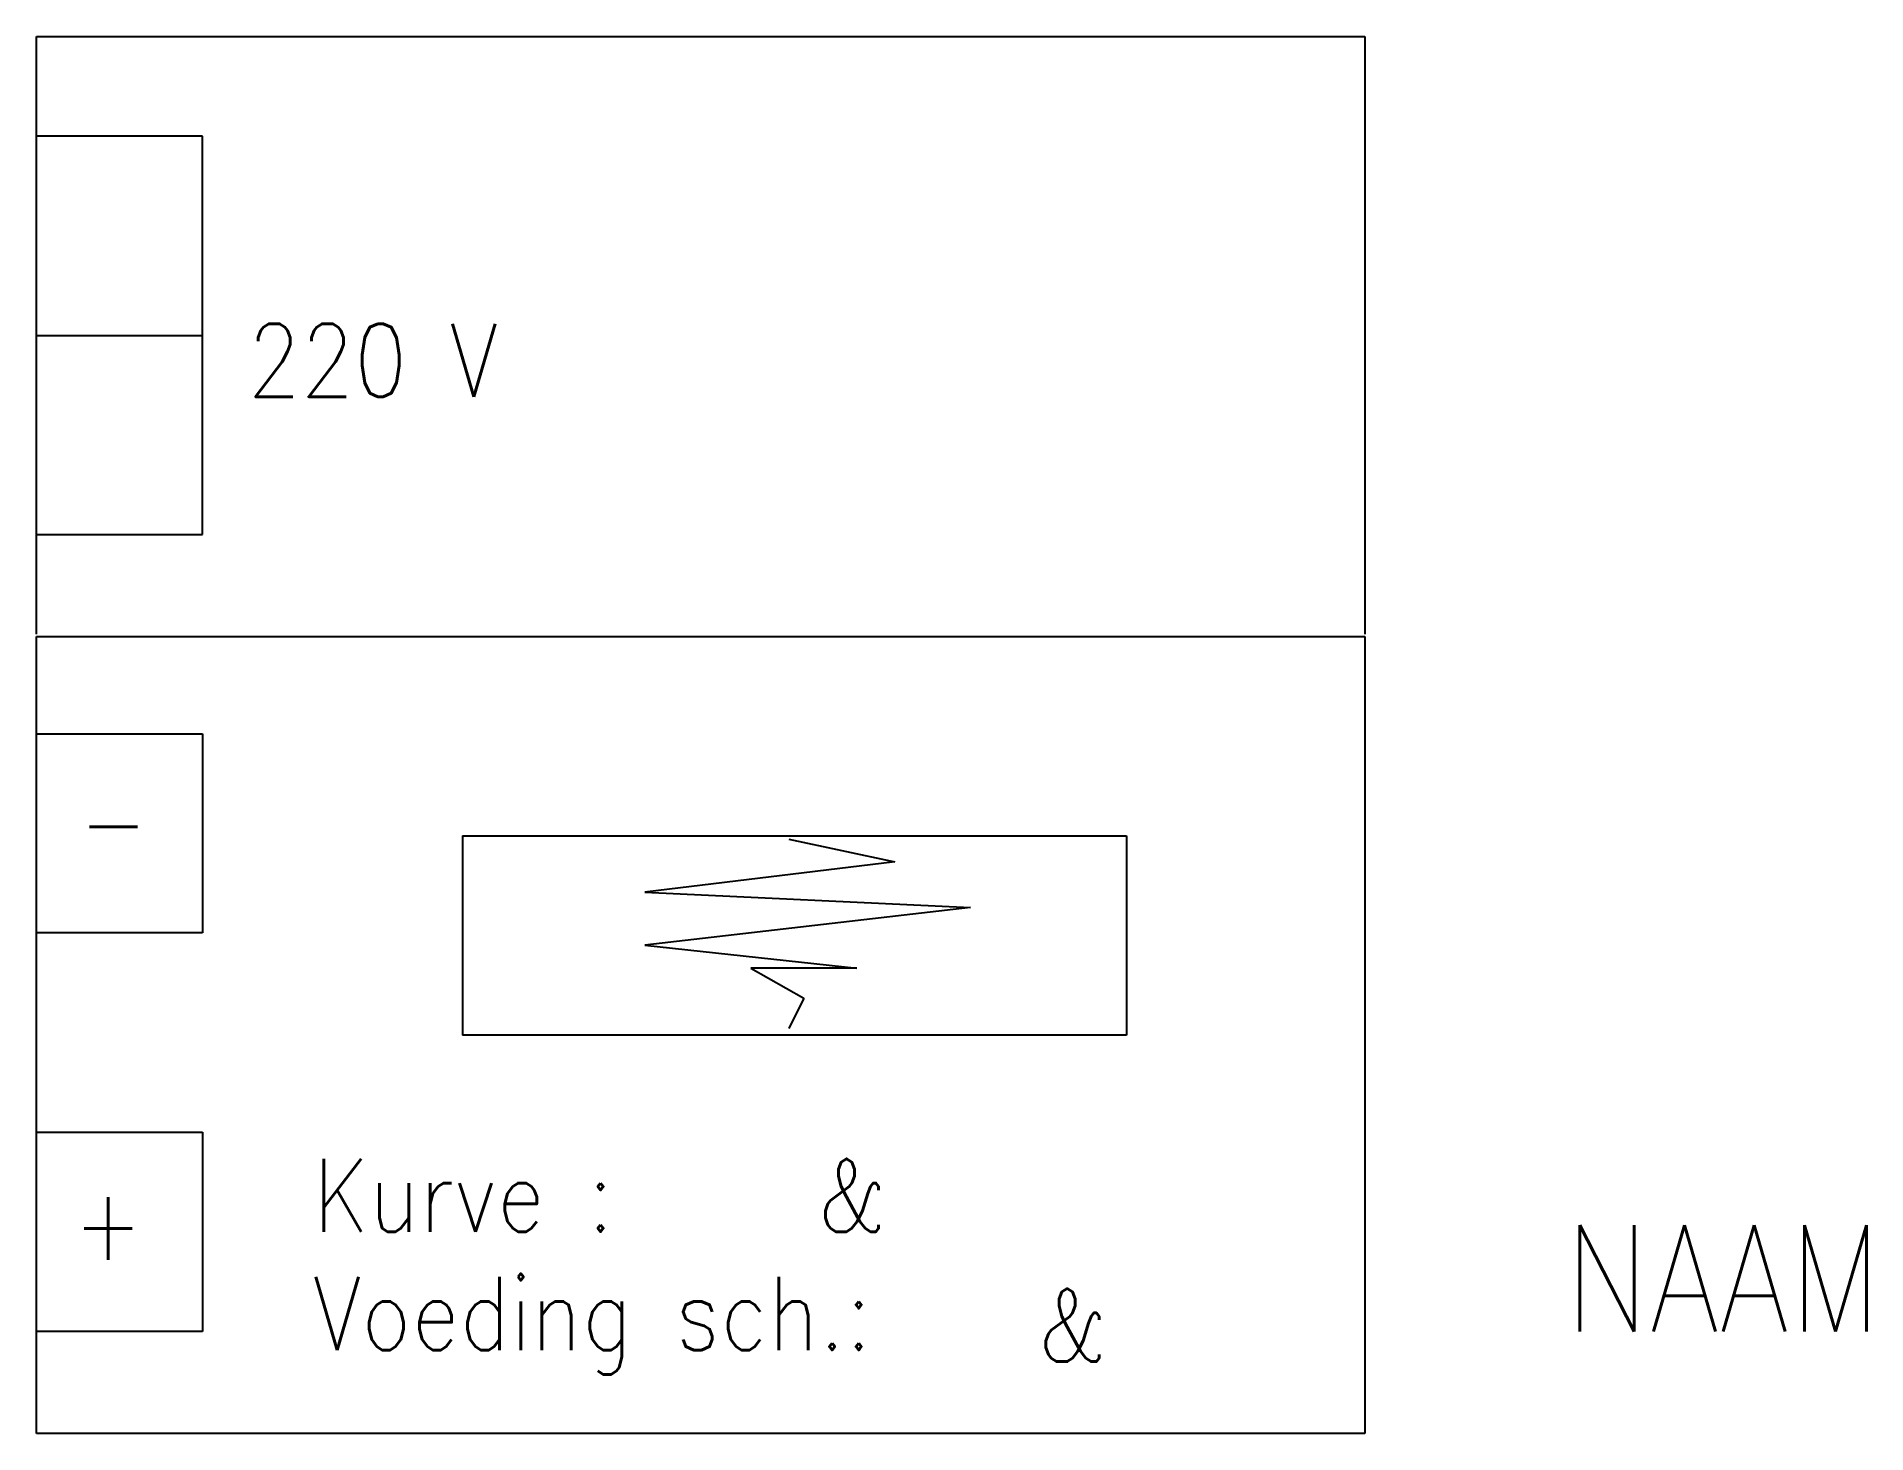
# Model space of a CAD drawing. Extents: x 297.5 to 352.6, y 213.1 to 255.1.
import ezdxf

# ---------------------------------------------------------------- set-up
doc = ezdxf.new("R2010")
doc.units = 0
doc.header["$LTSCALE"] = 6
doc.linetypes.add('DASHED', pattern=[0])
doc.layers.add('1', color=7, linetype='CONTINUOUS')
doc.layers.add('12', color=2, linetype='DASHED')
doc.styles.get("Standard").update_dxf_attribs({"font": 'simplex', "width": 0.85})

msp = doc.modelspace()

# ---------------------------------------------------------------- linework, layer by layer
at = {"layer": '1', "color": 0}
for p, q in [((297.532, 237.129), (297.532, 255.129)), ((297.532, 255.129), (337.532, 255.129)), ((337.532, 255.129), (337.532, 237.129)), ((302.532, 252.129), (297.532, 252.129)), ((302.532, 240.129), (302.532, 252.129)), ((297.532, 246.129), (302.532, 246.129)), ((297.532, 240.129), (302.532, 240.129)), ((297.532, 237.056), (337.532, 237.056)), ((297.532, 213.056), (297.532, 237.056)), ((337.532, 237.056), (337.532, 213.056)), ((297.532, 234.129), (302.532, 234.129)), ((302.532, 234.129), (302.532, 228.129)), ((310.354, 231.056), (330.354, 231.056)), ((310.354, 231.056), (310.354, 225.056)), ((320.184, 230.952), (323.376, 230.268)), ((330.354, 231.056), (330.354, 225.056)), ((323.376, 230.268), (315.852, 229.355)), ((315.852, 229.355), (325.656, 228.899)), ((325.656, 228.899), (315.852, 227.759)), ((302.532, 228.129), (297.532, 228.129)), ((315.852, 227.759), (322.236, 227.074)), ((322.236, 227.074), (319.044, 227.074)), ((319.044, 227.074), (320.64, 226.162)), ((320.64, 226.162), (320.184, 225.25)), ((330.354, 225.056), (310.354, 225.056)), ((297.532, 222.129), (302.532, 222.129)), ((302.532, 222.129), (302.532, 216.129)), ((302.532, 216.129), (297.532, 216.129)), ((337.532, 213.056), (297.532, 213.056))]:
    msp.add_line(p, q, dxfattribs=at)

# ---------------------------------------------------------------- texts
at = {"layer": '1', "color": 0, "width": 0.85}
for s, p in [('220 V', (303.886, 244.282)), ('-', (298.809, 230.382)), ('Kurve :', (305.86, 219.129)), ('+', (298.646, 218.284)), ('Voeding sch.:', (305.86, 215.567))]:
    msp.add_text(s, height=2.2, dxfattribs=at).set_placement(p)
for p in [(321.045, 219.129), (327.688, 215.22)]:
    msp.add_attdef('&', p, '', height=2.2, dxfattribs=at)
at = {"layer": '12', "color": 0, "width": 0.85}
msp.add_attdef('NAAM', (343.545, 216.129), '', height=3.2, dxfattribs=at)

doc.saveas('drawing.dxf')
